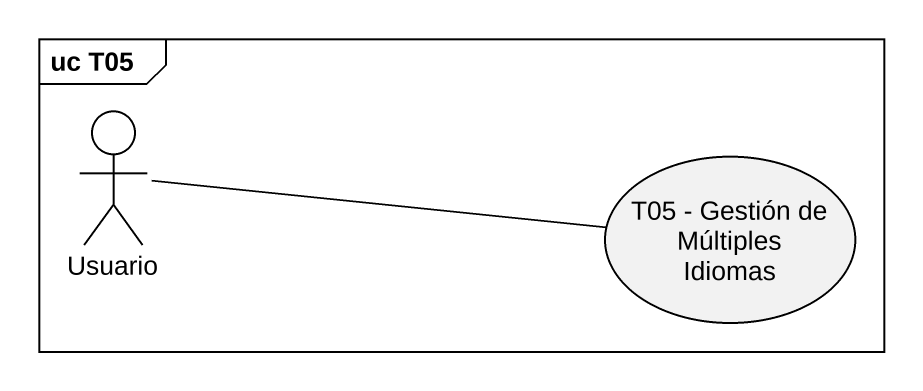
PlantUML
@startuml
mainframe uc T05
actor Usuario
usecase "T05 - Gestión de Múltiples Idiomas" as T05_Gestión_de_Múltiples
Usuario -right- T05_Gestión_de_Múltiples
@enduml
